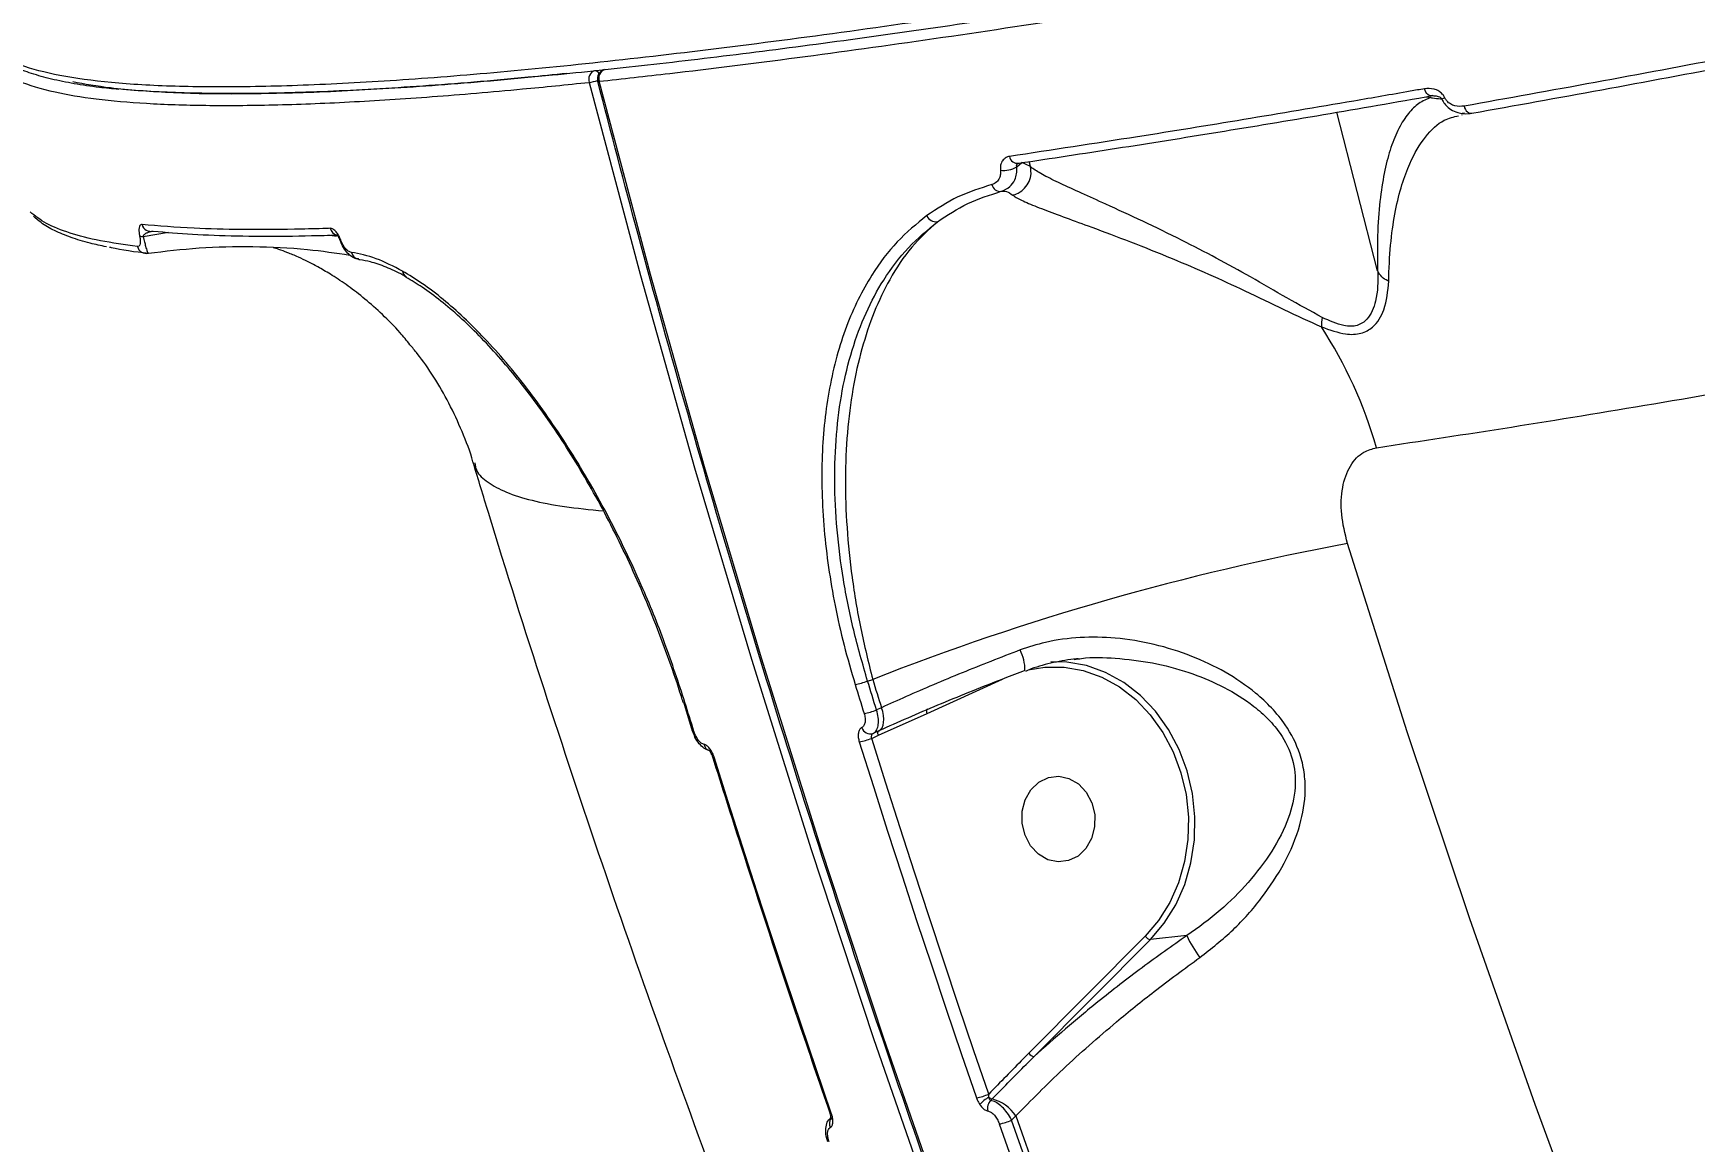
# Model space of a CAD drawing. Header units: millimetres. Extents: x -6028 to 5958, y -6064 to 4137.
# Drawn here: x 386 to 560.1, y 264.9 to 381.1 of the extents above; entities that cross this region are included whole.
import ezdxf

# ---------------------------------------------------------------- set-up
doc = ezdxf.new("R2010")
doc.units = ezdxf.units.MM
for name, color, linetype in [('DIKOM_ОБЪЕКТ', 7, 'Continuous'), ('DIKOM_РАЗМЕР_ЗОНА', 7, 'Continuous'), ('DIKOM_РАЗМЕР_ОБЪЕКТА', 7, 'Continuous')]:
    doc.layers.add(name, color=color, linetype=linetype)
doc.styles.add('style1', font='arial.ttf', dxfattribs={"width": 0.8})
doc.dimstyles.new('1-50', dxfattribs={"dimtxt": 300, "dimasz": 200, "dimexe": 100, "dimexo": 0, "dimgap": 100, "dimtad": 1, "dimtxsty": 'style1', "dimcen": 200, "dimclrd": 7, "dimclre": 7, "dimclrt": 7, "dimadec": 1, "dimazin": 2, "dimtfac": 1, "dimtmove": 0, "dimatfit": 2, "dimfxl": 0, "dimlwd": 25, "dimlwe": 18, "dimarcsym": 0})

# ---------------------------------------------------------------- blocks, each defined once
blk = doc.blocks.new('*D9')
at = {"layer": 'Defpoints', "color": 0, "transparency": 16777216}
for p in [(-6027.56, 1459.58), (4556.58, 1382.7), (4556.58, -5964.37)]:
    blk.add_point(p, dxfattribs=at)
at = {"layer": 'DIKOM_РАЗМЕР_ЗОНА', "color": 7, "lineweight": 18, "transparency": 16777216}
for p, q in [((-6027.56, 1459.58), (-6027.56, -6064.37)), ((4556.58, 1382.7), (4556.58, -6064.37))]:
    blk.add_line(p, q, dxfattribs=at)
at = {"layer": 'DIKOM_РАЗМЕР_ЗОНА', "color": 7, "lineweight": 25, "transparency": 16777216}
blk.add_line((-5827.56, -5964.37), (4356.58, -5964.37), dxfattribs=at)
at = {"layer": 'DIKOM_РАЗМЕР_ЗОНА', "color": 7, "transparency": 16777216}
for points in [[(-5827.56, -5931.03), (-5827.56, -5997.7), (-6027.56, -5964.37)], [(4356.58, -5931.03), (4356.58, -5997.7), (4556.58, -5964.37)]]:
    blk.add_solid(points, dxfattribs=at)
at = {"layer": 'DIKOM_РАЗМЕР_ЗОНА', "color": 7, "transparency": 16777216, "insert": (157.08, -5711.2), "char_height": 300, "attachment_point": 5, "style": 'style1'}
blk.add_mtext('10600', dxfattribs=at)
blk = doc.blocks.new('*D11')
at = {"layer": 'Defpoints', "color": 0, "transparency": 16777216}
for p in [(259.43, 2965.58), (1920.55, -3002.33), (4022.59, -3002.33)]:
    blk.add_point(p, dxfattribs=at)
at = {"layer": 'DIKOM_РАЗМЕР_ОБЪЕКТА', "color": 7, "lineweight": 18, "transparency": 16777216}
for p, q in [((259.43, 2965.58), (4122.59, 2965.58)), ((1920.55, -3002.33), (4122.59, -3002.33))]:
    blk.add_line(p, q, dxfattribs=at)
at = {"layer": 'DIKOM_РАЗМЕР_ОБЪЕКТА', "color": 7, "lineweight": 25, "transparency": 16777216}
blk.add_line((4022.59, 2765.58), (4022.59, -2802.33), dxfattribs=at)
at = {"layer": 'DIKOM_РАЗМЕР_ОБЪЕКТА', "color": 7, "transparency": 16777216}
for points in [[(3989.25, 2765.58), (4055.92, 2765.58), (4022.59, 2965.58)], [(3989.25, -2802.33), (4055.92, -2802.33), (4022.59, -3002.33)]]:
    blk.add_solid(points, dxfattribs=at)
at = {"layer": 'DIKOM_РАЗМЕР_ОБЪЕКТА', "color": 7, "transparency": 16777216, "insert": (3769.41, -24.42), "char_height": 300, "attachment_point": 5, "rotation": 90, "style": 'style1'}
blk.add_mtext('6000', dxfattribs=at)
blk = doc.blocks.new('*D12')
at = {"layer": 'Defpoints', "color": 0, "transparency": 16777216}
for p in [(3056.58, 1987.9), (-4027.97, 676.5), (3056.58, -3714.77)]:
    blk.add_point(p, dxfattribs=at)
at = {"layer": 'DIKOM_РАЗМЕР_ОБЪЕКТА', "color": 7, "lineweight": 18, "transparency": 16777216}
for p, q in [((3056.58, 1987.9), (3056.58, -3814.77)), ((-4027.97, 676.5), (-4027.97, -3814.77))]:
    blk.add_line(p, q, dxfattribs=at)
at = {"layer": 'DIKOM_РАЗМЕР_ОБЪЕКТА', "color": 7, "lineweight": 25, "transparency": 16777216}
blk.add_line((-3827.97, -3714.77), (2856.58, -3714.77), dxfattribs=at)
at = {"layer": 'DIKOM_РАЗМЕР_ОБЪЕКТА', "color": 7, "transparency": 16777216}
for points in [[(-3827.97, -3681.44), (-3827.97, -3748.11), (-4027.97, -3714.77)], [(2856.58, -3681.44), (2856.58, -3748.11), (3056.58, -3714.77)]]:
    blk.add_solid(points, dxfattribs=at)
at = {"layer": 'DIKOM_РАЗМЕР_ОБЪЕКТА', "color": 7, "transparency": 16777216, "insert": (20, -3461.6), "char_height": 300, "attachment_point": 5, "style": 'style1'}
blk.add_mtext('7100', dxfattribs=at)

msp = doc.modelspace()

# ---------------------------------------------------------------- linework, layer by layer
at = {"layer": 'DIKOM_ОБЪЕКТ', "color": 7, "linetype": 'Continuous', "lineweight": 15}
for p, q in [((445.846, 377.237), (445.793, 377.226)), ((526.87, 356.135), (522.602, 372.775)), ((531.962, 374.392), (532.429, 374.303)), ((535.97, 372.666), (535.727, 372.647)), ((535.69, 372.516), (535.773, 372.543)), ((489.046, 367.061), (489.57, 367.515)), ((490.5, 367.069), (489.57, 367.515)), ((490.5, 367.069), (490.364, 367.601)), ((490.501, 367.065), (490.5, 367.069)), ((397.507, 359.745), (400.153, 360.189)), ((398.459, 360.302), (398.551, 360.316)), ((417.737, 359.764), (416.856, 359.884)), ((418.134, 359.331), (418.133, 359.332)), ((420.099, 357.366), (420.072, 357.369)), ((420.21, 357.293), (420.099, 357.314)), ((495.061, 315.409), (495.487, 315.472)), ((473.41, 313.155), (473.949, 313.325)), ((479.664, 309.753), (487.57, 313.36)), ((455.081, 307.886), (454.14, 310.922)), ((474.869, 310.358), (474.351, 310.122)), ((474.544, 307.463), (479.664, 309.753)), ((473.845, 307.144), (474.544, 307.463)), ((474.598, 307.945), (473.987, 307.667)), ((502.506, 286.422), (490.317, 274.147)), ((490.863, 273.791), (503.051, 286.067)), ((506.882, 286.472), (503.051, 286.067)), ((486.314, 269.202), (486.46, 269.349)), ((469.488, 267.321), (469.576, 267.41)), ((469.579, 267.361), (469.509, 267.291)), ((488.506, 267.128), (488.951, 267.575))]:
    msp.add_line(p, q, dxfattribs=at)
at = {"layer": 'DIKOM_ОБЪЕКТ', "color": 7, "linetype": 'Continuous', "lineweight": 15, "flags": 128}
for points in [[(444.231, 375.903), (449.604, 355.644), (455.274, 335.485), (461.24, 315.434), (467.499, 295.495), (474.049, 275.674), (480.889, 255.979), (488.017, 236.415), (495.43, 216.987), (503.126, 197.702), (511.103, 178.565), (519.359, 159.583), (527.89, 140.761), (536.695, 122.104), (545.77, 103.619), (555.113, 85.311)], [(556.162, 85.422), (546.819, 103.73), (537.744, 122.215), (528.939, 140.872), (520.408, 159.694), (512.152, 178.676), (504.175, 197.813), (496.479, 217.098), (489.066, 236.526), (481.938, 256.09), (475.098, 275.785), (468.548, 295.606), (462.289, 315.545), (456.323, 335.596), (450.653, 355.755), (445.28, 376.014)], [(532.64, 374.509), (532.516, 374.483), (532.387, 374.495), (532.259, 374.543), (532.135, 374.627), (532.021, 374.743), (531.922, 374.887), (531.84, 375.053), (531.779, 375.235)], [(535.93, 373.41), (535.988, 373.233), (536.067, 373.071), (536.162, 372.93), (536.27, 372.815), (536.388, 372.729), (536.511, 372.676), (536.635, 372.658), (536.755, 372.676)], [(418.133, 359.332), (418.136, 359.341), (418.194, 359.386)], [(627.489, 82.376), (617.837, 100.237), (608.454, 118.286), (599.341, 136.517), (590.502, 154.925), (581.94, 173.504), (573.657, 192.248), (565.656, 211.15), (557.94, 230.206), (550.51, 249.408), (543.37, 268.751), (536.522, 288.229), (529.967, 307.835), (523.709, 327.563)], [(490.258, 314.345), (491.993, 314.623), (494.009, 314.615), (496.011, 314.258), (497.957, 313.561), (499.804, 312.538), (501.511, 311.213), (503.041, 309.613), (504.36, 307.775), (505.44, 305.737), (506.257, 303.546), (506.793, 301.248), (507.037, 298.894), (506.982, 296.536), (506.631, 294.224), (505.991, 292.01), (505.076, 289.943), (503.905, 288.066), (502.506, 286.422)], [(503.051, 286.067), (504.495, 287.762), (505.702, 289.697), (506.645, 291.83), (507.306, 294.112), (507.668, 296.496), (507.724, 298.928), (507.473, 301.356), (506.92, 303.725), (506.078, 305.985), (504.964, 308.086), (503.603, 309.982), (502.026, 311.632), (500.265, 312.999), (498.361, 314.053), (496.354, 314.772), (494.289, 315.14), (492.621, 315.175)], [(472.109, 312.791), (472.226, 312.412), (472.343, 312.032), (472.461, 311.653), (472.578, 311.273), (472.696, 310.894), (472.814, 310.514), (472.932, 310.135), (473.05, 309.756)], [(474.351, 310.122), (474.233, 310.501), (474.115, 310.88), (473.997, 311.259), (473.88, 311.638), (473.762, 312.018), (473.645, 312.397), (473.527, 312.776), (473.41, 313.155)], [(473.949, 313.325), (474.064, 312.954), (474.178, 312.583), (474.293, 312.213), (474.408, 311.842), (474.523, 311.471), (474.638, 311.1), (474.754, 310.729), (474.869, 310.358)], [(454.14, 310.931), (454.14, 310.931), (454.14, 310.922)], [(454.14, 310.922), (454.151, 310.91), (454.196, 310.901), (454.275, 310.904)], [(455.216, 307.868), (455.098, 308.247), (454.98, 308.626), (454.862, 309.006), (454.744, 309.385), (454.627, 309.765), (454.509, 310.144), (454.392, 310.524), (454.275, 310.904)], [(474.598, 307.945), (474.783, 308.072), (474.931, 308.264), (475.036, 308.517), (475.096, 308.822), (475.109, 309.169), (475.075, 309.549), (474.994, 309.95), (474.869, 310.358)], [(479.664, 309.753), (479.637, 309.844), (479.62, 309.933), (479.616, 310.017), (479.623, 310.091), (479.642, 310.153), (479.672, 310.201), (479.712, 310.232), (479.718, 310.236)], [(455.081, 307.886), (455.092, 307.875), (455.138, 307.865), (455.216, 307.868)], [(472.542, 306.775), (474.021, 302.087), (475.516, 297.406), (477.027, 292.732), (478.555, 288.064), (480.098, 283.403), (481.658, 278.749), (483.233, 274.102), (484.825, 269.462)], [(486.118, 269.862), (484.528, 274.498), (482.954, 279.142), (481.395, 283.792), (479.853, 288.449), (478.327, 293.113), (476.817, 297.783), (475.323, 302.46), (473.845, 307.144)], [(474.544, 307.463), (474.519, 307.545), (474.503, 307.625), (474.496, 307.701), (474.499, 307.77), (474.511, 307.831), (474.532, 307.882), (474.561, 307.92), (474.598, 307.945)], [(457.193, 305.183), (457.204, 305.171), (457.251, 305.162), (457.33, 305.164)], [(469.614, 267.852), (468.022, 272.492), (466.446, 277.139), (464.887, 281.793), (463.343, 286.454), (461.816, 291.122), (460.305, 295.796), (458.809, 300.477), (457.33, 305.164)], [(495.471, 294.813), (494.475, 294.329), (493.394, 294.198), (492.315, 294.43), (491.325, 295.008), (490.504, 295.883), (489.92, 296.986), (489.618, 298.227), (489.625, 299.504), (489.939, 300.716), (490.534, 301.763), (491.364, 302.561), (492.359, 303.045), (493.44, 303.177), (494.52, 302.944), (495.51, 302.366), (496.33, 301.491), (496.915, 300.388), (497.216, 299.148), (497.21, 297.87), (496.896, 296.658), (496.3, 295.611), (495.471, 294.813)], [(469.475, 267.874), (469.487, 267.861), (469.534, 267.85), (469.614, 267.852)], [(487.217, 266.726), (491.754, 253.875), (496.413, 241.08), (501.195, 228.344), (506.098, 215.667), (511.123, 203.051), (516.268, 190.499), (521.532, 178.011), (526.915, 165.589)], [(528.172, 166.074), (522.793, 178.486), (517.533, 190.963), (512.392, 203.506), (507.372, 216.111), (502.473, 228.777), (497.695, 241.503), (493.039, 254.287), (488.506, 267.128)], [(488.951, 267.575), (493.491, 254.708), (498.155, 241.897), (502.941, 229.144), (507.849, 216.451), (512.879, 203.82), (518.03, 191.251), (523.301, 178.748), (528.691, 166.311)]]:
    msp.add_lwpolyline(points, dxfattribs=at)
at = {"layer": 'DIKOM_ОБЪЕКТ', "color": 7, "linetype": 'Continuous', "lineweight": 15}
for centre, radius, start, end in [((445.179, 376.206), 0.995, 112.38052, 197.71246), ((444.761, 376.522), 0.605, 32.13334, 86.35529), ((446.094, 376.272), 1, 107.50752, 194.42646), ((446.227, 376.318), 0.995, 112.50551, 197.77098), ((443.251, 382.869), 7.034, 278.00932, 285.3394), ((445.213, 376.207), 0.203, 244.42416, 289.11056), ((535.38, 370.956), 3.655, 113.86901, 119.05196), ((489.112, 368.242), 0.823, 187.03965, 280.35351), ((487.727, 369.112), 2.438, 260.86967, 302.74751), ((487.308, 365.363), 0.887, 191.30765, 277.52899), ((398.3, 361.242), 0.959, 194.13946, 285.14135), ((418.023, 360.833), 0.961, 193.74702, 255.9745), ((480.584, 362.338), 1.05, 202.36861, 278.98761), ((397.442, 360.458), 0.716, 243.06339, 275.1613), ((397.824, 358.932), 0.962, 194.36386, 282.5944), ((420.211, 358.272), 0.914, 191.85431, 261.24086), ((425.437, 356.2), 0.777, 185.72209, 243.67756), ((524.248, 350.506), 3.274, 166.58848, 183.98649), ((480.197, 324.03), 48.501, 16.26423, 32.76424), ((573.43, 59.724), 272.415, 100.51666, 111.41875), ((485.434, 314.345), 4.468, 358.96184, 27.50281), ((471.009, 319.232), 6.534, 279.68779, 291.56023), ((471.957, 316.125), 6.462, 279.73193, 291.73646), ((473.685, 308.554), 0.937, 198.00214, 288.83297), ((457.082, 306.651), 0.822, 189.50631, 255.52634), ((471.467, 313.053), 6.369, 279.71148, 291.92099), ((503.163, 286.835), 0.776, 212.10004, 261.71994), ((517.013, 290.862), 11.041, 203.42593, 217.27756), ((490.975, 274.559), 0.776, 212.091, 261.72898), ((483.832, 274.961), 5.588, 280.23143, 294.14492), ((487.472, 266.835), 3.008, 116.54085, 140.00996), ((487.178, 268.378), 1.194, 136.35071, 193.8965), ((486.606, 270.024), 0.69, 226.23617, 257.83698), ((485.339, 265.14), 4.356, 33.98698, 75.08015), ((470.433, 266.773), 1.03, 147.59344, 204.68575), ((469.943, 267.463), 0.369, 187.44401, 241.71961), ((486.219, 272.193), 5.558, 280.34268, 294.29784)]:
    msp.add_arc(centre, radius, start, end, dxfattribs=at)
for points, knots in [([(445.28, 376.014), (447.721, 376.282), (454.298, 377.004), (465.869, 378.453), (480.197, 380.437), (495.628, 382.764), (512.135, 385.436), (529.693, 388.454), (547.912, 391.75), (566.715, 395.306), (586.012, 399.1), (606.118, 403.193), (626.997, 407.583), (648.594, 412.263), (670.433, 417.13), (692.432, 422.161), (714.511, 427.334), (737.029, 432.731), (759.925, 438.345), (783.126, 444.16), (805.851, 449.979), (828.029, 455.775), (849.602, 461.523), (871.189, 467.388), (892.721, 473.355), (914.126, 479.406), (935.222, 485.491), (955.936, 491.593), (976.204, 497.691), (996.083, 503.807), (1015.487, 509.918), (1034.335, 516.003), (1052.213, 521.928), (1069.081, 527.676), (1084.924, 533.236), (1100, 538.697), (1114.227, 544.037), (1127.508, 549.229), (1138.916, 553.88), (1145.47, 556.711), (1148.369, 557.963)], [0, 0, 0, 0, 0.0156514, 0.0421677, 0.0687038, 0.0952198, 0.1225063, 0.1498144, 0.1771006, 0.2036165, 0.2301531, 0.256669, 0.2839553, 0.3112636, 0.3385498, 0.3650657, 0.3916021, 0.4181181, 0.4454043, 0.4727127, 0.4999989, 0.5255601, 0.5511397, 0.5767009, 0.6029496, 0.629218, 0.6554668, 0.6819828, 0.7085191, 0.7350353, 0.7623214, 0.7896301, 0.8169162, 0.8434321, 0.8699687, 0.8964848, 0.9237712, 0.9510795, 0.9783656, 1, 1, 1, 1]), ([(526.757, 337.614), (531.409, 338.316), (540.715, 339.72), (555.702, 342.178), (571.534, 344.911), (588.272, 347.947), (605.859, 351.276), (623.911, 354.826), (642.355, 358.578), (661.111, 362.512), (680.485, 366.69), (700.434, 371.109), (720.902, 375.758), (741.443, 380.536), (761.986, 385.422), (782.461, 390.396), (803.195, 395.537), (824.127, 400.832), (845.187, 406.267), (865.925, 411.725), (886.276, 417.185), (906.189, 422.628), (925.975, 428.14), (945.559, 433.702), (964.867, 439.296), (983.493, 444.803), (1001.387, 450.205), (1018.52, 455.488), (1035.153, 460.731), (1051.207, 465.913), (1066.616, 471.015), (1080.016, 475.577), (1091.648, 479.637), (1098.221, 482.003), (1101.51, 483.187)], [0, 0, 0, 0, 0.0311784, 0.0623808, 0.093559, 0.125644, 0.1577551, 0.1898399, 0.22102, 0.2522243, 0.2834046, 0.3154897, 0.3476009, 0.379686, 0.4108889, 0.4421159, 0.4733188, 0.5054256, 0.5375585, 0.5696654, 0.6009196, 0.6321979, 0.6634523, 0.6956102, 0.727794, 0.7599522, 0.7912843, 0.8226406, 0.8539732, 0.8862092, 0.9184713, 0.9507072, 0.9753309, 1, 1, 1, 1]), ([(539.481, 392.25), (535.984, 391.621), (526.491, 389.913), (511.649, 387.371), (495.224, 384.712), (479.699, 382.371), (465.13, 380.352), (451.593, 378.667), (439.136, 377.325), (427.803, 376.333), (417.591, 375.688), (408.522, 375.387), (400.634, 375.432), (393.97, 375.823), (388.55, 376.56), (384.456, 377.66), (381.696, 378.967), (380.892, 380.06), (380.537, 380.542)], [0, 0, 0, 0, 0.0378543, 0.1027531, 0.167856, 0.2330635, 0.2982709, 0.3633737, 0.4282722, 0.4931707, 0.5582737, 0.6234811, 0.6886888, 0.7537919, 0.81869, 0.8835883, 0.9486902, 1, 1, 1, 1]), ([(395.351, 375.181), (397.481, 375.026), (401.745, 374.717), (409.684, 374.692), (418.713, 374.986), (428.905, 375.631), (439.498, 376.558), (450.246, 377.696), (460.913, 378.973), (472.251, 380.468), (484.375, 382.199), (497.293, 384.171), (511.015, 386.393), (525.306, 388.817), (535.315, 390.612), (540.317, 391.509)], [0, 0, 0, 0, 0.0863638, 0.1728654, 0.2593667, 0.3457307, 0.4318231, 0.5015828, 0.5714164, 0.6412481, 0.7110078, 0.7832156, 0.8555036, 0.9277917, 1, 1, 1, 1]), ([(593.158, 384.283), (588.179, 383.289), (578.221, 381.302), (563.734, 378.512), (549.564, 375.856), (540.474, 374.225), (535.93, 373.41)], [0, 0, 0, 0, 0.2490993, 0.4981949, 0.7490977, 1, 1, 1, 1]), ([(536.755, 372.676), (541.257, 373.483), (550.26, 375.098), (564.358, 377.74), (578.843, 380.528), (588.849, 382.525), (593.852, 383.524)], [0, 0, 0, 0, 0.2490978, 0.4981947, 0.7490959, 1, 1, 1, 1]), ([(394.928, 375.161), (394.248, 375.227), (392.568, 375.391), (390.222, 375.754), (387.839, 376.236), (385.75, 376.816), (383.951, 377.498), (382.438, 378.288), (381.312, 379.185), (380.668, 379.832), (380.488, 380.19), (380.484, 380.197)], [0, 0, 0, 0, 0.0895644, 0.2211061, 0.353508, 0.4863985, 0.6194591, 0.7524913, 0.8843499, 0.9976273, 1, 1, 1, 1]), ([(381.062, 378.655), (381.278, 378.285), (381.863, 377.282), (384.228, 376.018), (387.858, 374.895), (392.439, 374.133), (397.705, 373.663), (403.903, 373.453), (410.998, 373.501), (418.921, 373.807), (427.653, 374.368), (436.112, 375.076), (441.88, 375.664), (444.231, 375.903)], [0, 0, 0, 0, 0.063957, 0.1731075, 0.2819156, 0.3754875, 0.4695566, 0.5637363, 0.657916, 0.7519845, 0.8442634, 0.9365401, 1, 1, 1, 1]), ([(441.9, 376.838), (440.537, 376.7), (435.165, 376.156), (426.61, 375.467), (416.649, 374.891), (407.857, 374.667), (400.281, 374.796), (394.264, 375.197), (391.367, 375.717), (390.104, 375.944)], [0, 0, 0, 0, 0.05547341, 0.21853832, 0.38211949, 0.54596083, 0.70980243, 0.87338149, 1, 1, 1, 1]), ([(739.373, -179.061), (737.211, -176.67), (730.942, -169.736), (720.705, -158.089), (708.726, -144.049), (696.938, -129.789), (685.341, -115.316), (673.94, -100.633), (662.736, -85.744), (651.733, -70.653), (640.933, -55.364), (630.34, -39.881), (619.956, -24.208), (609.785, -8.348), (599.827, 7.693), (590.087, 23.912), (580.567, 40.304), (571.269, 56.865), (562.195, 73.591), (553.349, 90.478), (544.731, 107.521), (536.346, 124.715), (528.194, 142.056), (520.278, 159.541), (512.6, 177.163), (505.162, 194.918), (497.966, 212.802), (491.013, 230.811), (484.306, 248.938), (477.847, 267.181), (471.636, 285.533), (465.677, 303.991), (459.968, 322.548), (454.518, 341.203), (449.56, 359.026), (446.524, 370.664), (445.125, 376.023)], [0, 0, 0, 0, 0.0157717, 0.0457291, 0.0756867, 0.1056445, 0.1356023, 0.1655601, 0.1955179, 0.2254759, 0.2554338, 0.2853918, 0.3153499, 0.3453079, 0.3752661, 0.4052242, 0.4351824, 0.4651406, 0.4950988, 0.5250572, 0.5550155, 0.5849738, 0.6149321, 0.6448905, 0.6748489, 0.7048073, 0.7347656, 0.764724, 0.7946825, 0.8246409, 0.8545994, 0.8845579, 0.9145164, 0.9444749, 0.9744334, 1, 1, 1, 1]), ([(531.779, 375.235), (531.281, 375.147), (528.793, 374.71), (522.39, 373.6), (512.78, 371.98), (500.655, 370.013), (492.717, 368.811), (488.295, 368.141)], [0, 0, 0, 0, 0.03217, 0.1608349, 0.4182119, 0.6759584, 1, 1, 1, 1]), ([(489.259, 367.433), (492.642, 367.943), (499.406, 368.963), (510.086, 370.673), (521.116, 372.503), (528.799, 373.84), (532.64, 374.509)], [0, 0, 0, 0, 0.2493173, 0.4986296, 0.7493143, 1, 1, 1, 1]), ([(533.901, 374.298), (533.887, 374.329), (533.821, 374.471), (533.627, 374.732), (533.256, 375.02), (532.61, 375.288), (532.111, 375.256), (531.779, 375.235)], [0, 0, 0, 0, 0.0349385, 0.1620624, 0.3362801, 0.5592416, 1, 1, 1, 1]), ([(532.64, 374.509), (532.794, 374.509), (533.019, 374.509), (533.313, 374.409), (533.467, 374.319), (533.551, 374.235), (533.586, 374.188), (533.6, 374.162), (533.606, 374.151)], [0, 0, 0, 0, 0.506459, 0.7403715, 0.8953205, 0.953421, 0.9811537, 1, 1, 1, 1]), ([(532.429, 374.303), (532.009, 374.13), (531.167, 373.784), (530.061, 372.687), (529.076, 371.163), (528.255, 369.179), (527.599, 366.773), (527.126, 363.88), (526.824, 360.46), (526.855, 357.576), (526.87, 356.135)], [0, 0, 0, 0, 0.1257504, 0.2514875, 0.3794581, 0.5074218, 0.6285552, 0.749668, 0.8748907, 1, 1, 1, 1]), ([(532.429, 374.303), (532.496, 374.295), (532.83, 374.256), (533.226, 374.206), (533.553, 374.159), (533.606, 374.151)], [0, 0, 0, 0, 0.173435, 0.8675327, 1, 1, 1, 1]), ([(533.606, 374.151), (533.627, 374.103), (533.728, 373.88), (534.008, 373.475), (534.551, 373.015), (535.37, 372.655), (536.145, 372.577), (536.632, 372.656), (536.755, 372.676)], [0, 0, 0, 0, 0.0398485, 0.1865031, 0.3714901, 0.5855328, 0.8948993, 1, 1, 1, 1]), ([(535.93, 373.41), (535.608, 373.388), (535.13, 373.355), (534.514, 373.609), (534.162, 373.882), (533.978, 374.133), (533.915, 374.27), (533.901, 374.298)], [0, 0, 0, 0, 0.4456374, 0.6623456, 0.8364949, 0.9657343, 1, 1, 1, 1]), ([(528.034, 355.061), (528.036, 355.211), (528.063, 356.733), (528.232, 359.372), (528.709, 362.556), (529.385, 365.219), (530.393, 367.916), (531.836, 370.319), (533.56, 371.981), (534.846, 372.287), (535.357, 372.409)], [0, 0, 0, 0, 0.0128468, 0.1304839, 0.2486852, 0.367193, 0.4852573, 0.6784492, 0.8721479, 1, 1, 1, 1]), ([(488.295, 368.141), (488.26, 368.135), (488.048, 368.097), (487.724, 367.926), (487.448, 367.55), (487.318, 367.137), (487.333, 366.849), (487.34, 366.704)], [0, 0, 0, 0, 0.0640473, 0.3885759, 0.6455892, 0.8223253, 1, 1, 1, 1]), ([(487.34, 366.704), (487.348, 366.554), (487.363, 366.255), (487.225, 365.818), (486.937, 365.398), (486.616, 365.264), (486.438, 365.189)], [0, 0, 0, 0, 0.1849588, 0.3686092, 0.6501119, 1, 1, 1, 1]), ([(487.424, 364.484), (487.74, 364.616), (488.319, 364.86), (488.831, 365.586), (489.075, 366.326), (489.056, 366.812), (489.046, 367.061)], [0, 0, 0, 0, 0.3311977, 0.6078116, 0.7982915, 1, 1, 1, 1]), ([(488.636, 364.082), (488.678, 364.093), (488.81, 364.128), (489.199, 364.274), (489.758, 364.634), (490.281, 365.306), (490.594, 366.153), (490.533, 366.748), (490.501, 367.065)], [0, 0, 0, 0, 0.03431681, 0.10611665, 0.32208127, 0.53804857, 0.75401066, 1, 1, 1, 1]), ([(489.046, 367.061), (489.042, 367.091), (489.035, 367.141), (489.037, 367.225), (489.056, 367.32), (489.089, 367.358), (489.109, 367.381)], [0, 0, 0, 0, 0.1405338, 0.2374946, 0.5399248, 1, 1, 1, 1]), ([(521.063, 351.265), (519.839, 351.931), (517.388, 353.265), (513.663, 355.471), (509.965, 357.489), (506.162, 359.467), (502.22, 361.373), (498.665, 363.009), (495.793, 364.3), (493.577, 365.316), (491.834, 366.169), (490.888, 366.753), (490.579, 366.988), (490.501, 367.065), (490.501, 367.065)], [0, 0, 0, 0, 0.1075118, 0.2153741, 0.3137295, 0.4120629, 0.5267812, 0.6413685, 0.7248236, 0.8082195, 0.8908935, 0.9734871, 0.9999879, 1, 1, 1, 1]), ([(486.438, 365.189), (485.228, 364.808), (482.791, 364.04), (480.677, 362.642), (479.613, 361.939)], [0, 0, 0, 0, 0.4964869, 1, 1, 1, 1]), ([(480.748, 361.301), (481.774, 361.981), (483.84, 363.351), (486.224, 364.104), (487.424, 364.484)], [0, 0, 0, 0, 0.4964803, 1, 1, 1, 1]), ([(487.424, 364.484), (487.604, 364.508), (487.966, 364.557), (488.412, 364.24), (488.636, 364.082)], [0, 0, 0, 0, 0.497846, 1, 1, 1, 1]), ([(488.636, 364.082), (488.713, 364.026), (489.025, 363.799), (489.995, 363.325), (491.814, 362.595), (494.149, 361.73), (497.171, 360.627), (500.933, 359.215), (505.112, 357.552), (509.155, 355.809), (513.097, 354.016), (517.087, 352.039), (519.685, 350.865), (520.982, 350.278)], [0, 0, 0, 0, 0.02759348, 0.11217416, 0.19681937, 0.28073797, 0.36470447, 0.4782451, 0.5919067, 0.68865398, 0.78542264, 0.8928622, 1, 1, 1, 1]), ([(396.892, 358.693), (395.547, 358.882), (392.857, 359.261), (389.729, 360.083), (387.216, 361.074), (386.166, 361.903), (385.64, 362.318)], [0, 0, 0, 0, 0.249095, 0.4981917, 0.749096, 1, 1, 1, 1]), ([(393.635, 358.661), (393.053, 358.784), (391.69, 359.072), (389.884, 359.635), (388.171, 360.349), (386.859, 361.082), (386.247, 361.652), (385.996, 361.885)], [0, 0, 0, 0, 0.16685937, 0.39103452, 0.61644141, 0.84273697, 1, 1, 1, 1]), ([(397.37, 361.008), (397.347, 361.008), (397.236, 361.01), (397.103, 360.886), (397.04, 360.549), (397.048, 360.197), (397.095, 359.946), (397.118, 359.82)], [0, 0, 0, 0, 0.0951425, 0.4719662, 0.7157555, 0.8572209, 1, 1, 1, 1]), ([(417.09, 360.604), (416.834, 360.596), (415.558, 360.554), (412.34, 360.475), (407.731, 360.454), (402.282, 360.588), (399.127, 360.858), (397.37, 361.008)], [0, 0, 0, 0, 0.0321616, 0.1608327, 0.4182065, 0.6759554, 1, 1, 1, 1]), ([(418.194, 359.386), (418.179, 359.424), (418.116, 359.598), (417.964, 359.911), (417.706, 360.278), (417.391, 360.556), (417.193, 360.588), (417.09, 360.604)], [0, 0, 0, 0, 0.0490702, 0.2178887, 0.4265923, 0.7021304, 1, 1, 1, 1]), ([(479.613, 361.939), (478.55, 361.066), (476.408, 359.305), (474.092, 356.215), (472.383, 353.173), (471.155, 350.331), (470.152, 347.23), (469.394, 343.912), (468.886, 340.434), (468.619, 336.792), (468.598, 332.974), (468.823, 329.042), (469.286, 325.063), (469.981, 321.03), (470.898, 316.926), (471.705, 314.17), (472.109, 312.791)], [0, 0, 0, 0, 0.100124, 0.2018927, 0.2673136, 0.3327356, 0.4000645, 0.4673981, 0.5330268, 0.5986563, 0.6662104, 0.7337678, 0.7993717, 0.8649764, 0.9324879, 1, 1, 1, 1]), ([(473.41, 313.155), (472.899, 314.929), (471.874, 318.481), (470.824, 323.804), (470.148, 329.044), (469.907, 334.134), (470.086, 339.016), (470.69, 343.627), (471.73, 347.896), (473.182, 351.791), (475.13, 355.421), (477.598, 358.707), (479.698, 360.436), (480.748, 361.301)], [0, 0, 0, 0, 0.088692, 0.1776671, 0.2663572, 0.3550664, 0.4440578, 0.5327596, 0.6211367, 0.7097986, 0.7981741, 0.8990821, 1, 1, 1, 1]), ([(480.748, 361.301), (479.819, 360.457), (477.96, 358.768), (475.776, 355.494), (474.052, 351.884), (472.761, 348.033), (471.814, 343.798), (471.239, 339.214), (471.032, 334.348), (471.192, 329.263), (471.74, 324.018), (472.623, 318.68), (473.508, 315.109), (473.949, 313.325)], [0, 0, 0, 0, 0.1033756, 0.2067534, 0.2946106, 0.3827373, 0.4705911, 0.5587512, 0.6471819, 0.7353393, 0.8234678, 0.911871, 1, 1, 1, 1]), ([(397.118, 359.82), (397.141, 359.697), (397.186, 359.453), (397.195, 359.116), (397.135, 358.799), (397.012, 358.688), (396.911, 358.692), (396.892, 358.693)], [0, 0, 0, 0, 0.1455896, 0.2899284, 0.5320358, 0.9097429, 1, 1, 1, 1]), ([(397.507, 359.745), (397.511, 359.772), (397.518, 359.823), (397.568, 359.911), (397.693, 360.037), (397.981, 360.19), (398.258, 360.271), (398.445, 360.299), (398.459, 360.302)], [0, 0, 0, 0, 0.0498602, 0.0974505, 0.227271, 0.4973936, 0.961814, 1, 1, 1, 1]), ([(398.034, 357.992), (398.032, 357.986), (398.023, 357.953), (397.955, 358.114), (397.807, 358.615), (397.659, 359.158), (397.559, 359.545), (397.507, 359.745)], [0, 0, 0, 0, 0.0825916, 0.4350892, 0.6772433, 0.8329936, 1, 1, 1, 1]), ([(398.551, 360.316), (399.884, 360.197), (402.552, 359.958), (407.244, 359.792), (412.263, 359.755), (416.003, 359.856), (417.801, 359.905)], [0, 0, 0, 0, 0.25401427, 0.50803005, 0.76344322, 1, 1, 1, 1]), ([(418.132, 359.329), (418.118, 359.371), (418.079, 359.482), (417.996, 359.646), (417.894, 359.807), (417.796, 359.914), (417.788, 359.918), (417.785, 359.919)], [0, 0, 0, 0, 0.1030174, 0.2748088, 0.4838727, 0.7500673, 1, 1, 1, 1]), ([(420.073, 357.396), (419.998, 357.399), (419.72, 357.409), (419.28, 357.666), (418.796, 358.101), (418.391, 358.684), (418.217, 359.139), (418.142, 359.335)], [0, 0, 0, 0, 0.0813984, 0.3042205, 0.5679206, 0.8142762, 1, 1, 1, 1]), ([(419.316, 358.084), (419.208, 358.117), (418.993, 358.182), (418.668, 358.499), (418.386, 358.91), (418.256, 359.231), (418.194, 359.386)], [0, 0, 0, 0, 0.2974555, 0.5889938, 0.8028756, 1, 1, 1, 1]), ([(393.979, 358.646), (394.03, 358.632), (395.136, 358.347), (396.62, 358.165), (398.034, 357.992)], [0, 0, 0, 0, 0.0468071, 1, 1, 1, 1]), ([(398.034, 357.992), (399.799, 358.206), (403.415, 358.643), (408.991, 358.746), (414.274, 358.515), (417.679, 358.022), (419.166, 357.807)], [0, 0, 0, 0, 0.2556263, 0.5239147, 0.7922114, 1, 1, 1, 1]), ([(425.451, 348.406), (425.106, 348.832), (424.166, 349.995), (422.566, 351.596), (420.73, 353.231), (418.949, 354.593), (417.352, 355.661), (415.927, 356.5), (414.771, 357.107), (413.639, 357.642), (412.595, 358.075), (411.708, 358.396), (411.311, 358.518), (411.126, 358.575)], [0, 0, 0, 0, 0.05569731, 0.15197321, 0.24776144, 0.34355679, 0.43989085, 0.52343731, 0.60624566, 0.68950257, 0.79511071, 0.90459061, 1, 1, 1, 1]), ([(424.664, 356.123), (423.73, 356.607), (421.848, 357.583), (420.164, 357.916), (419.316, 358.084)], [0, 0, 0, 0, 0.49648529, 1, 1, 1, 1]), ([(425.071, 355.476), (424.949, 355.551), (424.213, 356.001), (422.945, 356.554), (421.432, 357.103), (420.57, 357.237), (420.21, 357.293)], [0, 0, 0, 0, 0.0679657, 0.4103106, 0.753522, 1, 1, 1, 1]), ([(454.275, 310.904), (453.601, 312.966), (452.241, 317.125), (450.045, 322.494), (447.973, 326.998), (446.103, 330.69), (444.116, 334.269), (442.043, 337.675), (439.921, 340.856), (437.75, 343.827), (435.527, 346.586), (433.294, 349.084), (431.09, 351.286), (428.914, 353.201), (426.756, 354.856), (425.361, 355.7), (424.664, 356.123)], [0, 0, 0, 0, 0.1013046, 0.2043247, 0.269548, 0.33477, 0.4018768, 0.4689849, 0.5343965, 0.5998076, 0.6671324, 0.7344532, 0.7998899, 0.8653333, 0.932663, 1, 1, 1, 1]), ([(454.08, 310.913), (454.019, 311.118), (453.582, 312.59), (452.632, 315.329), (451.23, 319.101), (449.691, 322.82), (448.046, 326.452), (446.306, 329.963), (444.487, 333.325), (442.607, 336.511), (440.678, 339.495), (438.718, 342.271), (436.733, 344.845), (434.723, 347.22), (432.698, 349.388), (430.676, 351.331), (428.679, 353.024), (426.795, 354.429), (425.62, 355.128), (425.069, 355.457)], [0, 0, 0, 0, 0.0101794, 0.0731655, 0.1364524, 0.1998658, 0.2631611, 0.3261656, 0.3887387, 0.450777, 0.5122336, 0.5730037, 0.6337078, 0.6949934, 0.756819, 0.8190948, 0.8817017, 0.9444736, 1, 1, 1, 1]), ([(526.873, 356.125), (526.873, 356.124), (526.938, 355.024), (526.862, 353.586), (526.334, 351.926), (525.758, 350.982), (524.794, 350.32), (523.145, 350.301), (521.833, 350.909), (521.063, 351.265)], [0, 0, 0, 0, 0.0003095, 0.3168742, 0.4308592, 0.5444566, 0.678342, 0.8113908, 1, 1, 1, 1]), ([(526.87, 356.135), (526.87, 356.133), (526.871, 356.131), (526.872, 356.127), (526.873, 356.126), (526.873, 356.125)], [0, 0, 0, 0, 0.4615804, 0.8312392, 1, 1, 1, 1]), ([(528.034, 355.061), (527.996, 355.077), (527.731, 355.193), (527.247, 355.504), (527.004, 355.908), (526.873, 356.125)], [0, 0, 0, 0, 0.0699455, 0.5005546, 1, 1, 1, 1]), ([(520.982, 350.278), (521.846, 349.966), (523.34, 349.427), (525.178, 349.505), (526.323, 350.142), (527.063, 351.056), (527.815, 352.619), (527.942, 354.034), (528.034, 355.061)], [0, 0, 0, 0, 0.1914669, 0.3312531, 0.4704801, 0.5823784, 0.6969214, 1, 1, 1, 1]), ([(432.091, 335.981), (432.079, 336.03), (431.787, 337.172), (430.943, 339.304), (429.581, 342.295), (427.98, 345.023), (426.585, 347.068), (425.71, 348.1), (425.451, 348.406)], [0, 0, 0, 0, 0.01023188, 0.23800038, 0.46347386, 0.68647145, 0.90695227, 1, 1, 1, 1]), ([(523.709, 327.563), (523.456, 328.591), (522.955, 330.633), (523.087, 333.498), (523.896, 335.793), (525.206, 337.201), (526.301, 337.492), (526.757, 337.614)], [0, 0, 0, 0, 0.2180172, 0.4332413, 0.6437789, 0.8514369, 1, 1, 1, 1]), ([(640.034, -67.806), (637.781, -64.923), (631.662, -57.095), (621.925, -44.095), (610.802, -28.83), (599.915, -13.357), (589.253, 2.309), (578.823, 18.166), (568.628, 34.208), (558.669, 50.432), (548.951, 66.833), (539.475, 83.405), (530.244, 100.145), (521.262, 117.048), (512.529, 134.109), (504.049, 151.322), (495.825, 168.684), (487.857, 186.19), (480.149, 203.834), (472.703, 221.612), (465.52, 239.518), (458.602, 257.548), (451.952, 275.697), (445.569, 293.958), (439.466, 312.332), (435.012, 326.351), (432.625, 334.255), (432.106, 335.974)], [0, 0, 0, 0, 0.02430793, 0.06601945, 0.10775568, 0.14951579, 0.19129871, 0.23310356, 0.27492933, 0.31677495, 0.35863954, 0.40052218, 0.4424222, 0.48433826, 0.52626979, 0.56821588, 0.61017572, 0.65214853, 0.69413358, 0.73613012, 0.77813746, 0.82015484, 0.86218169, 0.90421743, 0.94626136, 0.98831296, 1, 1, 1, 1]), ([(432.241, 336.019), (432.284, 335.744), (432.405, 334.979), (433.559, 333.966), (435.447, 332.916), (438.134, 332.073), (441.479, 331.406), (444.313, 331.128), (445.724, 330.99)], [0, 0, 0, 0, 0.1006536, 0.279977, 0.4592991, 0.6400549, 0.8208082, 1, 1, 1, 1]), ([(508.228, 284.174), (509.426, 285.114), (511.825, 286.993), (514.775, 290.366), (517.196, 294.017), (518.789, 297.801), (519.361, 301.076), (519.213, 303.608), (518.667, 305.982), (517.475, 308.308), (515.783, 310.369), (513.71, 312.284), (510.932, 314.163), (507.351, 315.854), (503.478, 317.074), (499.53, 317.727), (495.687, 317.79), (492.313, 317.371), (490.277, 316.699), (489.398, 316.409)], [0, 0, 0, 0, 0.0759078, 0.1519068, 0.2286334, 0.3051894, 0.36886, 0.4016194, 0.4343314, 0.4904589, 0.5282358, 0.5660846, 0.6308767, 0.6957711, 0.7645217, 0.8332289, 0.8936811, 0.9540615, 1, 1, 1, 1]), ([(489.398, 316.409), (487.354, 315.616), (483.206, 314.008), (478.387, 311.957), (475.718, 310.744), (474.869, 310.358)], [0, 0, 0, 0, 0.3984813, 0.808514, 1, 1, 1, 1]), ([(495.487, 315.477), (495.427, 315.474), (494.557, 315.433), (492.899, 315.092), (491.097, 314.658), (490.152, 314.25), (489.948, 314.162)], [0, 0, 0, 0, 0.0312894, 0.4556758, 0.8823025, 1, 1, 1, 1]), ([(495.487, 315.472), (495.599, 315.489), (496.888, 315.686), (499.522, 315.58), (503.307, 315.14), (506.996, 314.152), (510.434, 312.75), (513.085, 311.188), (515.082, 309.542), (516.671, 307.793), (517.985, 305.386), (518.277, 303.261), (518.183, 301.068), (517.569, 298.548), (515.856, 295.242), (513.398, 292.023), (510.432, 289.023), (508.075, 287.329), (506.882, 286.472)], [0, 0, 0, 0, 0.0066776, 0.0764538, 0.1541658, 0.233469, 0.3053856, 0.3787657, 0.4189222, 0.4600394, 0.518129, 0.5755095, 0.5858783, 0.6543693, 0.738945, 0.8263374, 0.9120794, 1, 1, 1, 1]), ([(489.91, 314.25), (489.175, 313.972), (487.306, 313.268), (484.37, 312.106), (481.115, 310.777), (477.99, 309.444), (475.826, 308.498), (474.766, 308.006), (474.645, 307.95)], [0, 0, 0, 0, 0.1351807, 0.3436394, 0.5532408, 0.7633562, 0.9730131, 1, 1, 1, 1]), ([(473.987, 307.667), (474.008, 307.677), (474.162, 307.753), (474.398, 308.012), (474.566, 308.588), (474.568, 309.321), (474.423, 309.855), (474.351, 310.122)], [0, 0, 0, 0, 0.037047, 0.2779092, 0.5186945, 0.7593384, 1, 1, 1, 1]), ([(472.794, 308.264), (472.781, 308.258), (472.686, 308.211), (472.538, 308.052), (472.428, 307.703), (472.419, 307.259), (472.501, 306.936), (472.542, 306.775)], [0, 0, 0, 0, 0.0373342, 0.2781408, 0.5190407, 0.7595849, 1, 1, 1, 1]), ([(473.05, 309.756), (473.091, 309.594), (473.172, 309.271), (473.161, 308.826), (473.05, 308.476), (472.902, 308.317), (472.806, 308.27), (472.794, 308.264)], [0, 0, 0, 0, 0.240444, 0.4809737, 0.7218103, 0.9629055, 1, 1, 1, 1]), ([(456.882, 305.876), (456.832, 305.88), (456.605, 305.897), (456.218, 306.14), (455.734, 306.581), (455.323, 307.203), (455.166, 307.683), (455.099, 307.889)], [0, 0, 0, 0, 0.0549191, 0.2526935, 0.4998578, 0.7863745, 1, 1, 1, 1]), ([(456.271, 306.515), (456.177, 306.55), (455.988, 306.621), (455.693, 306.918), (455.431, 307.318), (455.283, 307.659), (455.224, 307.843), (455.216, 307.868)], [0, 0, 0, 0, 0.2407289, 0.4813822, 0.7220662, 0.9627948, 1, 1, 1, 1]), ([(457.33, 305.164), (457.323, 305.189), (457.263, 305.373), (457.114, 305.713), (456.85, 306.112), (456.554, 306.409), (456.365, 306.48), (456.271, 306.515)], [0, 0, 0, 0, 0.0372314, 0.2778602, 0.5185765, 0.759162, 1, 1, 1, 1]), ([(473.845, 307.144), (473.836, 307.2), (473.817, 307.311), (473.836, 307.466), (473.887, 307.589), (473.947, 307.647), (473.983, 307.664), (473.987, 307.667)], [0, 0, 0, 0, 0.24010587, 0.48111287, 0.72210699, 0.96248431, 1, 1, 1, 1]), ([(457.189, 305.183), (457.175, 305.228), (457.135, 305.36), (457.037, 305.561), (456.921, 305.743), (456.833, 305.846), (456.78, 305.889), (456.786, 305.885), (456.788, 305.884)], [0, 0, 0, 0, 0.1269383, 0.3673382, 0.5790748, 0.7640858, 0.9196146, 1, 1, 1, 1]), ([(469.475, 267.874), (468.374, 271.089), (465.181, 280.411), (461.09, 292.85), (458.167, 302.1), (457.193, 305.183)], [0, 0, 0, 0, 0.2597937, 0.7532867, 1, 1, 1, 1]), ([(506.882, 286.472), (505.309, 285.364), (502.136, 283.13), (497.885, 279.817), (494.103, 276.688), (491.946, 274.76), (490.863, 273.791)], [0, 0, 0, 0, 0.2794489, 0.5634196, 0.7807132, 1, 1, 1, 1]), ([(488.951, 267.575), (490.563, 269.209), (493.832, 272.522), (498.823, 276.903), (503.657, 280.829), (506.623, 283), (508.228, 284.174)], [0, 0, 0, 0, 0.2848614, 0.5777487, 0.7715665, 1, 1, 1, 1]), ([(490.317, 274.147), (490.129, 273.956), (488.724, 272.534), (487.327, 271.101), (486.118, 269.862)], [0, 0, 0, 0, 0.1343415, 1, 1, 1, 1]), ([(486.46, 269.349), (487.729, 270.641), (489.187, 272.124), (490.671, 273.6), (490.863, 273.791)], [0, 0, 0, 0, 0.8707721, 1, 1, 1, 1]), ([(484.825, 269.462), (484.851, 269.391), (484.94, 269.148), (485.073, 268.926), (485.168, 268.768)], [0, 0, 0, 0, 0.2879296, 1, 1, 1, 1]), ([(485.168, 268.768), (485.246, 268.663), (485.415, 268.434), (485.717, 268.18), (485.919, 268.121), (486.019, 268.092)], [0, 0, 0, 0, 0.298643, 0.6489597, 1, 1, 1, 1]), ([(486.129, 269.526), (486.121, 269.603), (486.109, 269.713), (486.116, 269.828), (486.118, 269.862)], [0, 0, 0, 0, 0.7053307, 1, 1, 1, 1]), ([(486.314, 269.202), (486.289, 269.212), (486.258, 269.224), (486.206, 269.283), (486.159, 269.372), (486.138, 269.475), (486.129, 269.526)], [0, 0, 0, 0, 0.2621437, 0.3210595, 0.6714144, 1, 1, 1, 1]), ([(488.506, 267.128), (488.468, 267.205), (488.304, 267.532), (487.939, 268.078), (487.397, 268.655), (486.827, 269.069), (486.486, 269.158), (486.314, 269.202)], [0, 0, 0, 0, 0.0748887, 0.3151724, 0.5451891, 0.7715519, 1, 1, 1, 1]), ([(469.252, 264.862), (469.235, 264.906), (469.108, 265.239), (469.002, 265.856), (469.057, 266.567), (469.24, 267.073), (469.447, 267.252), (469.501, 267.299)], [0, 0, 0, 0, 0.0509351, 0.3805894, 0.6789905, 0.9155093, 1, 1, 1, 1]), ([(469.576, 267.415), (469.571, 267.467), (469.558, 267.581), (469.517, 267.75), (469.481, 267.852), (469.473, 267.874)], [0, 0, 0, 0, 0.3965878, 0.8720829, 1, 1, 1, 1]), ([(469.496, 266.343), (469.56, 266.39), (469.688, 266.483), (469.775, 266.779), (469.77, 267.025), (469.768, 267.138)], [0, 0, 0, 0, 0.3508164, 0.7012207, 1, 1, 1, 1]), ([(469.576, 267.286), (469.576, 267.285), (469.575, 267.281), (469.582, 267.333), (469.577, 267.397), (469.575, 267.418)], [0, 0, 0, 0, 0.2506761, 0.7496025, 1, 1, 1, 1]), ([(469.768, 267.138), (469.762, 267.203), (469.74, 267.429), (469.666, 267.676), (469.614, 267.852)], [0, 0, 0, 0, 0.287829, 1, 1, 1, 1]), ([(486.019, 268.092), (486.12, 268.063), (486.322, 268.004), (486.642, 267.731), (486.934, 267.351), (487.12, 266.992), (487.199, 266.777), (487.217, 266.726)], [0, 0, 0, 0, 0.2249624, 0.4495233, 0.6802936, 0.9238012, 1, 1, 1, 1]), ([(469.383, 264.838), (469.332, 265.013), (469.228, 265.362), (469.209, 265.828), (469.291, 266.19), (469.429, 266.292), (469.496, 266.343)], [0, 0, 0, 0, 0.2565599, 0.513651, 0.7611694, 1, 1, 1, 1])]:
    msp.add_open_spline(points, degree=3, knots=knots, dxfattribs=at)

# ---------------------------------------------------------------- dimensions: what is measured, and where the dimension line sits
at = {"layer": 'DIKOM_РАЗМЕР_ЗОНА'}
dim = msp.add_linear_dim(base=(4556.575, -5964.368), p1=(-6027.562, 1459.576), p2=(4556.575, 1382.704), text='10600', dimstyle='1-50', dxfattribs=at)
dim.commit()
dim.dimension.update_dxf_attribs({"geometry": '*D9', "text_midpoint": (157.08, -5964.368), "dimtype": 160})
at = {"layer": 'DIKOM_РАЗМЕР_ОБЪЕКТА'}
dim = msp.add_linear_dim(base=(4022.586, -3002.33), p1=(259.433, 2965.575), p2=(1920.546, -3002.33), angle=90, text='6000', dimstyle='1-50', dxfattribs=at)
dim.commit()
dim.dimension.update_dxf_attribs({"geometry": '*D11', "text_midpoint": (4022.586, -24.423), "dimtype": 160})
dim = msp.add_linear_dim(base=(3056.575, -3714.774), p1=(-4027.972, 676.501), p2=(3056.575, 1987.897), text='7100', dimstyle='1-50', dxfattribs=at)
dim.commit()
dim.dimension.update_dxf_attribs({"geometry": '*D12', "text_midpoint": (20, -3714.774), "dimtype": 160})

doc.saveas('drawing.dxf')
